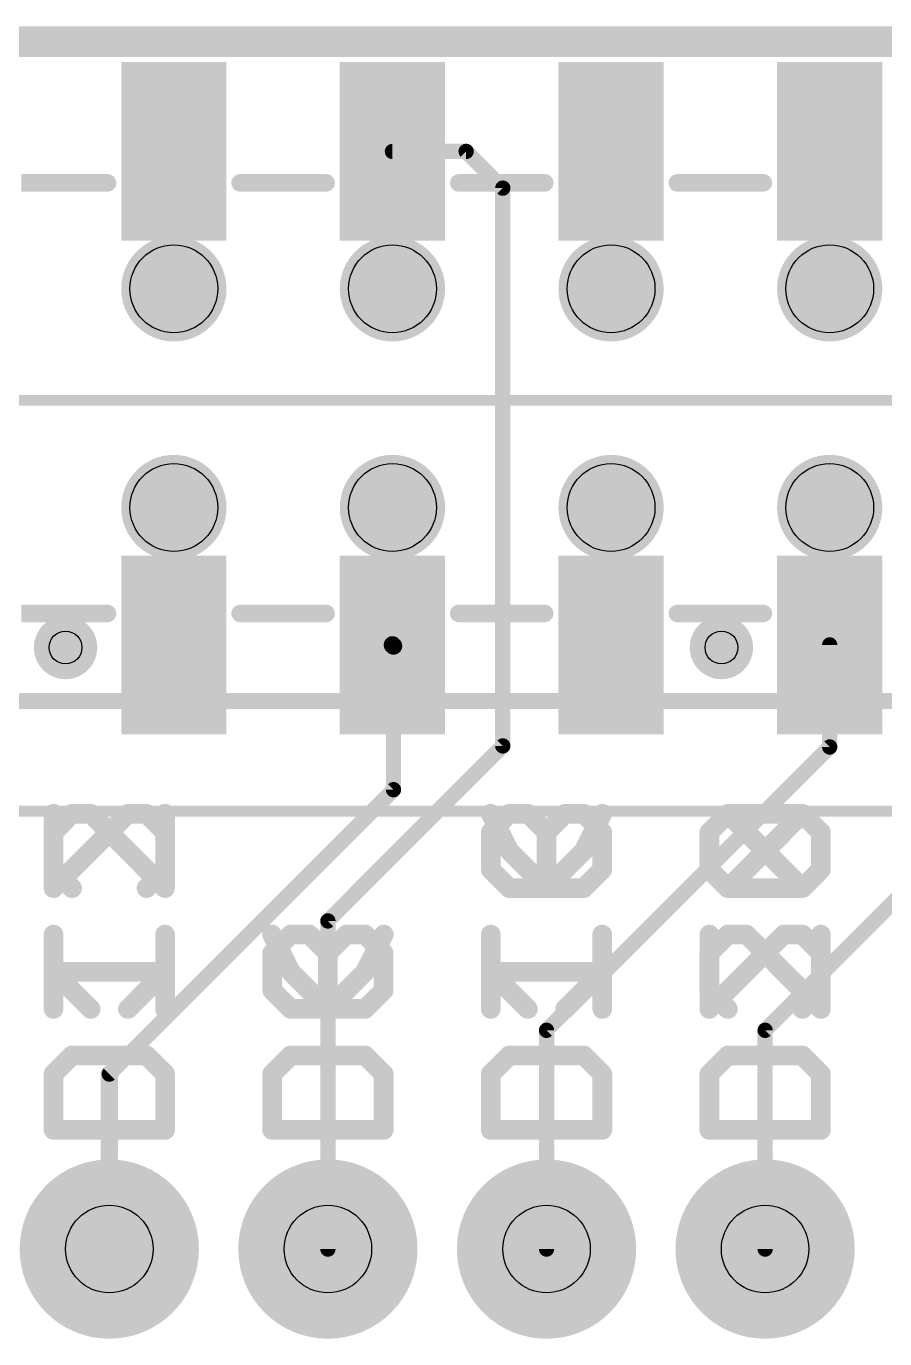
# Model space of a CAD drawing. Extents: x -29 to 79, y -27 to 74.
# Drawn here: x 35.87 to 45.84, y 7.85 to 23.09 of the extents above; entities that cross this region are included whole.
import ezdxf

# ---------------------------------------------------------------- set-up
doc = ezdxf.new("R2010")
doc.units = 0
for name, color, linetype in [('1', 12, 'CONTINUOUS'), ('16', 132, 'CONTINUOUS'), ('17', 110, 'CONTINUOUS'), ('18', 110, 'CONTINUOUS'), ('20', 53, 'CONTINUOUS'), ('21', 41, 'CONTINUOUS'), ('22', 40, 'CONTINUOUS'), ('29', 253, 'CONTINUOUS'), ('30', 253, 'CONTINUOUS'), ('31', 253, 'CONTINUOUS'), ('44', 253, 'CONTINUOUS'), ('49', 183, 'CONTINUOUS'), ('51', 53, 'CONTINUOUS')]:
    doc.layers.add(name, color=color, linetype=linetype)

# ---------------------------------------------------------------- blocks, each defined once
blk = doc.blocks.new('RECT')
blk.add_solid([(-0.5, -0.5), (0.5, -0.5), (-0.5, 0.5), (0.5, 0.5)])
blk = doc.blocks.new('ROUNDP')
at = {"const_width": 0.5}
blk.add_lwpolyline([(0, -0.25, 1), (0, 0.25, 1), (0, -0.25)], format="xyb", dxfattribs=at)
blk = doc.blocks.new('ROUNDV')
at = {"const_width": 0.5}
blk.add_lwpolyline([(0, -0.25, 1), (0, 0.25, 1), (0, -0.25)], format="xyb", dxfattribs=at)

msp = doc.modelspace()

# ---------------------------------------------------------------- linework, layer by layer
at = {"layer": '1'}
for points, const_width in [([(0, 22.86), (52.07, 22.86)], 0.254), ([(40.12, 21.635), (40.976, 21.635)], 0.1778), ([(41.402, 21.209), (40.976, 21.635)], 0.1778), ([(41.402, 14.732), (41.402, 21.209)], 0.1778), ([(40.132, 15.893), (40.12, 15.905)], 0.2032), ([(40.132, 14.224), (40.132, 15.893)], 0.1778), ([(45.2, 15.905), (45.2, 14.72)], 0.1778), ([(39.37, 12.7), (41.402, 14.732)], 0.1778), ([(41.91, 11.43), (45.2, 14.72)], 0.1778), ([(44.45, 11.43), (47.74, 14.72)], 0.1778), ([(36.83, 10.922), (40.132, 14.224)], 0.1778), ([(39.37, 8.89), (39.37, 12.7)], 0.1778), ([(41.91, 8.89), (41.91, 11.43)], 0.1778), ([(44.45, 8.89), (44.45, 11.43)], 0.1778), ([(36.83, 8.89), (36.83, 10.922)], 0.2032)]:
    msp.add_lwpolyline(points, dxfattribs=dict(at, const_width=const_width))
for points, const_width in [([(40.12, 21.6795, 1), (40.12, 21.5906)], 0.0889), ([(41.0074, 21.6664, 1), (40.9446, 21.6036)], 0.0889), ([(40.976, 21.5906, 1), (40.976, 21.6795)], 0.0889), ([(41.4464, 21.209, 1), (41.3576, 21.209)], 0.0889), ([(41.3706, 21.1776, 1), (41.4334, 21.2404)], 0.0889), ([(40.1559, 15.9409, 1), (40.0841, 15.8691)], 0.1016), ([(40.1765, 15.893, 1), (40.0876, 15.893)], 0.0889), ([(40.0961, 15.8571, 1), (40.1679, 15.9289)], 0.1016), ([(45.2445, 15.905, 1), (45.1556, 15.905)], 0.0889), ([(41.4334, 14.7006, 1), (41.3706, 14.7634)], 0.0889), ([(45.2314, 14.6886, 1), (45.1686, 14.7514)], 0.0889), ([(41.3576, 14.732, 1), (41.4464, 14.732)], 0.0889), ([(45.1556, 14.72, 1), (45.2445, 14.72)], 0.0889), ([(40.0876, 14.224, 1), (40.1765, 14.224)], 0.0889), ([(40.1634, 14.1926, 1), (40.1006, 14.2554)], 0.0889), ([(39.3386, 12.7314, 1), (39.4014, 12.6686)], 0.0889), ([(39.4145, 12.7, 1), (39.3256, 12.7)], 0.0889), ([(41.8786, 11.4614, 1), (41.9414, 11.3986)], 0.0889), ([(41.9545, 11.43, 1), (41.8656, 11.43)], 0.0889), ([(44.4186, 11.4614, 1), (44.4814, 11.3986)], 0.0889), ([(44.4945, 11.43, 1), (44.4056, 11.43)], 0.0889), ([(36.8808, 10.922, 1), (36.7792, 10.922)], 0.1016), ([(36.7986, 10.9534, 1), (36.8614, 10.8906)], 0.0889), ([(36.7792, 8.89, 1), (36.8808, 8.89)], 0.1016), ([(39.3256, 8.89, 1), (39.4145, 8.89)], 0.0889), ([(41.8656, 8.89, 1), (41.9545, 8.89)], 0.0889), ([(44.4056, 8.89, 1), (44.4945, 8.89)], 0.0889)]:
    msp.add_lwpolyline(points, format="xyb", dxfattribs=dict(at, const_width=const_width))
at = {"layer": '16', "const_width": 0.254}
msp.add_lwpolyline([(0, 22.86), (52.07, 22.86)], dxfattribs=at)
at = {"layer": '20', "const_width": 0.2032}
msp.add_lwpolyline([(49.784, 22.987), (2.54, 22.987)], dxfattribs=at)
at = {"layer": '20'}
for centre in [(37.58, 20.04), (40.12, 20.04), (42.66, 20.04), (45.2, 20.04), (37.58, 17.5), (40.12, 17.5), (42.66, 17.5), (45.2, 17.5)]:
    msp.add_circle(centre, 0.51, dxfattribs=at)
at = {"layer": '21'}
for points, const_width in [([(36.81, 21.27), (35.81, 21.27)], 0.2032), ([(39.35, 21.27), (38.35, 21.27)], 0.2032), ([(41.89, 21.27), (40.89, 21.27)], 0.2032), ([(44.43, 21.27), (43.43, 21.27)], 0.2032), ([(36.81, 16.27), (35.81, 16.27)], 0.2032), ([(39.35, 16.27), (38.35, 16.27)], 0.2032), ([(41.89, 16.27), (40.89, 16.27)], 0.2032), ([(44.43, 16.27), (43.43, 16.27)], 0.2032), ([(36.3973, 13.9452), (36.1812, 13.7291)], 0.2286), ([(36.6134, 13.9452), (36.3973, 13.9452)], 0.2286), ([(37.4777, 13.0809), (36.6134, 13.9452)], 0.2286), ([(37.4777, 13.9452), (37.4777, 13.0809)], 0.2286), ([(41.2612, 13.9452), (41.4773, 13.513)], 0.2286), ([(42.1255, 13.9452), (41.9094, 13.7291)], 0.2286), ([(42.3416, 13.9452), (42.1255, 13.9452)], 0.2286), ([(42.5577, 13.7291), (42.3416, 13.9452)], 0.2286), ([(43.8012, 13.7291), (44.0173, 13.9452)], 0.2286), ([(44.0173, 13.9452), (44.8816, 13.9452)], 0.2286), ([(44.8816, 13.0809), (44.0173, 13.9452)], 0.2286), ([(44.8816, 13.9452), (45.0977, 13.7291)], 0.2286), ([(36.1812, 13.7291), (36.1812, 13.2969)], 0.2286), ([(41.9094, 13.7291), (41.9094, 13.0809)], 0.2286), ([(42.5577, 13.2969), (42.5577, 13.7291)], 0.2286), ([(43.8012, 13.2969), (43.8012, 13.7291)], 0.2286), ([(45.0977, 13.7291), (45.0977, 13.2969)], 0.2286), ([(41.4773, 13.513), (41.9094, 13.0809)], 0.2286), ([(36.1812, 13.2969), (36.3973, 13.0809)], 0.2286), ([(42.3416, 13.0809), (42.5577, 13.2969)], 0.2286), ([(44.0173, 13.0809), (43.8012, 13.2969)], 0.2286), ([(45.0977, 13.2969), (44.8816, 13.0809)], 0.2286), ([(41.9094, 13.0809), (42.3416, 13.0809)], 0.2286), ([(44.8816, 13.0809), (44.0173, 13.0809)], 0.2286), ([(37.4777, 11.6776), (37.4777, 12.5419)], 0.2286), ([(38.7212, 12.5419), (38.9373, 12.1097)], 0.2286), ([(39.5855, 12.5419), (39.3694, 12.3258)], 0.2286), ([(39.8016, 12.5419), (39.5855, 12.5419)], 0.2286), ([(40.0177, 12.3258), (39.8016, 12.5419)], 0.2286), ([(42.5577, 11.6776), (42.5577, 12.5419)], 0.2286), ([(44.0173, 12.5419), (43.8012, 12.3258)], 0.2286), ([(44.2334, 12.5419), (44.0173, 12.5419)], 0.2286), ([(45.0977, 11.6776), (44.2334, 12.5419)], 0.2286), ([(45.0977, 12.5419), (45.0977, 11.6776)], 0.2286), ([(39.3694, 12.3258), (39.3694, 11.6776)], 0.2286), ([(40.0177, 11.8937), (40.0177, 12.3258)], 0.2286), ([(43.8012, 12.3258), (43.8012, 11.8937)], 0.2286), ([(36.6134, 11.6776), (36.1812, 12.1097)], 0.2286), ([(36.1812, 12.1097), (37.4777, 12.1097)], 0.2286), ([(38.9373, 12.1097), (39.3694, 11.6776)], 0.2286), ([(41.6934, 11.6776), (41.2612, 12.1097)], 0.2286), ([(41.2612, 12.1097), (42.5577, 12.1097)], 0.2286), ([(39.8016, 11.6776), (40.0177, 11.8937)], 0.2286), ([(43.8012, 11.8937), (44.0173, 11.6776)], 0.2286), ([(39.3694, 11.6776), (39.8016, 11.6776)], 0.2286), ([(36.3973, 11.1386), (36.1812, 10.9226)], 0.2286), ([(37.2616, 11.1386), (36.3973, 11.1386)], 0.2286), ([(37.4777, 10.9226), (37.2616, 11.1386)], 0.2286), ([(38.9373, 11.1386), (38.7212, 10.9226)], 0.2286), ([(39.8016, 11.1386), (38.9373, 11.1386)], 0.2286), ([(40.0177, 10.9226), (39.8016, 11.1386)], 0.2286), ([(41.4773, 11.1386), (41.2612, 10.9226)], 0.2286), ([(42.3416, 11.1386), (41.4773, 11.1386)], 0.2286), ([(42.5577, 10.9226), (42.3416, 11.1386)], 0.2286), ([(44.0173, 11.1386), (43.8012, 10.9226)], 0.2286), ([(44.8816, 11.1386), (44.0173, 11.1386)], 0.2286), ([(45.0977, 10.9226), (44.8816, 11.1386)], 0.2286), ([(36.1812, 10.9226), (36.1812, 10.2743)], 0.2286), ([(37.4777, 10.2743), (37.4777, 10.9226)], 0.2286), ([(38.7212, 10.9226), (38.7212, 10.2743)], 0.2286), ([(40.0177, 10.2743), (40.0177, 10.9226)], 0.2286), ([(41.2612, 10.9226), (41.2612, 10.2743)], 0.2286), ([(42.5577, 10.2743), (42.5577, 10.9226)], 0.2286), ([(43.8012, 10.9226), (43.8012, 10.2743)], 0.2286), ([(45.0977, 10.2743), (45.0977, 10.9226)], 0.2286), ([(36.1812, 10.2743), (37.4777, 10.2743)], 0.2286), ([(38.7212, 10.2743), (40.0177, 10.2743)], 0.2286), ([(41.2612, 10.2743), (42.5577, 10.2743)], 0.2286), ([(43.8012, 10.2743), (45.0977, 10.2743)], 0.2286)]:
    msp.add_lwpolyline(points, dxfattribs=dict(at, const_width=const_width))
for points, const_width in [([(36.81, 21.2192, 1), (36.81, 21.3208)], 0.1016), ([(38.35, 21.3208, 1), (38.35, 21.2192)], 0.1016), ([(39.35, 21.2192, 1), (39.35, 21.3208)], 0.1016), ([(40.89, 21.3208, 1), (40.89, 21.2192)], 0.1016), ([(41.89, 21.2192, 1), (41.89, 21.3208)], 0.1016), ([(43.43, 21.3208, 1), (43.43, 21.2192)], 0.1016), ([(44.43, 21.2192, 1), (44.43, 21.3208)], 0.1016), ([(36.81, 16.2192, 1), (36.81, 16.3208)], 0.1016), ([(38.35, 16.3208, 1), (38.35, 16.2192)], 0.1016), ([(39.35, 16.2192, 1), (39.35, 16.3208)], 0.1016), ([(40.89, 16.3208, 1), (40.89, 16.2192)], 0.1016), ([(41.89, 16.2192, 1), (41.89, 16.3208)], 0.1016), ([(43.43, 16.3208, 1), (43.43, 16.2192)], 0.1016), ([(44.43, 16.2192, 1), (44.43, 16.3208)], 0.1016), ([(36.3973, 14.0023, 1), (36.3973, 13.888)], 0.1143), ([(36.4377, 13.9048, 1), (36.3569, 13.9856)], 0.1143), ([(36.6538, 13.9856, 1), (36.573, 13.9048)], 0.1143), ([(36.6134, 13.888, 1), (36.6134, 14.0023)], 0.1143), ([(37.5348, 13.9452, 1), (37.4205, 13.9452)], 0.1143), ([(41.3123, 13.9708, 1), (41.2101, 13.9196)], 0.1143), ([(42.1255, 14.0023, 1), (42.1255, 13.888)], 0.1143), ([(42.1659, 13.9048, 1), (42.0851, 13.9856)], 0.1143), ([(42.382, 13.9856, 1), (42.3012, 13.9048)], 0.1143), ([(42.3416, 13.888, 1), (42.3416, 14.0023)], 0.1143), ([(44.0173, 14.0023, 1), (44.0173, 13.888)], 0.1143), ([(44.0577, 13.9856, 1), (43.9769, 13.9048)], 0.1143), ([(44.0577, 13.9048, 1), (43.9769, 13.9856)], 0.1143), ([(44.922, 13.9856, 1), (44.8412, 13.9048)], 0.1143), ([(44.8816, 13.888, 1), (44.8816, 14.0023)], 0.1143), ([(36.2383, 13.7291, 1), (36.124, 13.7291)], 0.1143), ([(36.1408, 13.7695, 1), (36.2216, 13.6887)], 0.1143), ([(41.9666, 13.7291, 1), (41.8523, 13.7291)], 0.1143), ([(41.869, 13.7695, 1), (41.9499, 13.6887)], 0.1143), ([(42.6149, 13.7291, 1), (42.5006, 13.7291)], 0.1143), ([(42.5173, 13.6887, 1), (42.5981, 13.7695)], 0.1143), ([(43.8583, 13.7291, 1), (43.744, 13.7291)], 0.1143), ([(43.7608, 13.7695, 1), (43.8416, 13.6887)], 0.1143), ([(45.1549, 13.7291, 1), (45.0406, 13.7291)], 0.1143), ([(45.0573, 13.6887, 1), (45.1381, 13.7695)], 0.1143), ([(41.5177, 13.5534, 1), (41.4369, 13.4726)], 0.1143), ([(41.4262, 13.4875, 1), (41.5284, 13.5386)], 0.1143), ([(36.2216, 13.3374, 1), (36.1408, 13.2565)], 0.1143), ([(42.5981, 13.2565, 1), (42.5173, 13.3374)], 0.1143), ([(43.8416, 13.3374, 1), (43.7608, 13.2565)], 0.1143), ([(45.1381, 13.2565, 1), (45.0573, 13.3374)], 0.1143), ([(36.124, 13.2969, 1), (36.2383, 13.2969)], 0.1143), ([(42.5006, 13.2969, 1), (42.6149, 13.2969)], 0.1143), ([(43.744, 13.2969, 1), (43.8583, 13.2969)], 0.1143), ([(45.0406, 13.2969, 1), (45.1549, 13.2969)], 0.1143), ([(36.3569, 13.0404, 1), (36.4377, 13.1213)], 0.1143), ([(37.4205, 13.0809, 1), (37.5348, 13.0809)], 0.1143), ([(37.4373, 13.0404, 1), (37.5181, 13.1213)], 0.1143), ([(41.9094, 13.138, 1), (41.9094, 13.0237)], 0.1143), ([(41.8523, 13.0809, 1), (41.9666, 13.0809)], 0.1143), ([(41.869, 13.0404, 1), (41.9499, 13.1213)], 0.1143), ([(42.3012, 13.1213, 1), (42.382, 13.0404)], 0.1143), ([(42.3416, 13.0237, 1), (42.3416, 13.138)], 0.1143), ([(44.0173, 13.138, 1), (44.0173, 13.0237)], 0.1143), ([(43.9769, 13.0404, 1), (44.0577, 13.1213)], 0.1143), ([(44.8412, 13.1213, 1), (44.922, 13.0404)], 0.1143), ([(44.8412, 13.0404, 1), (44.922, 13.1213)], 0.1143), ([(44.8816, 13.0237, 1), (44.8816, 13.138)], 0.1143), ([(37.5348, 12.5419, 1), (37.4205, 12.5419)], 0.1143), ([(38.7723, 12.5675, 1), (38.6701, 12.5164)], 0.1143), ([(39.5855, 12.5991, 1), (39.5855, 12.4848)], 0.1143), ([(39.6259, 12.5015, 1), (39.5451, 12.5823)], 0.1143), ([(39.842, 12.5823, 1), (39.7612, 12.5015)], 0.1143), ([(39.8016, 12.4848, 1), (39.8016, 12.5991)], 0.1143), ([(42.6149, 12.5419, 1), (42.5006, 12.5419)], 0.1143), ([(44.0173, 12.5991, 1), (44.0173, 12.4848)], 0.1143), ([(44.0577, 12.5015, 1), (43.9769, 12.5823)], 0.1143), ([(44.2738, 12.5823, 1), (44.193, 12.5015)], 0.1143), ([(44.2334, 12.4848, 1), (44.2334, 12.5991)], 0.1143), ([(45.1549, 12.5419, 1), (45.0406, 12.5419)], 0.1143), ([(39.329, 12.3662, 1), (39.4099, 12.2854)], 0.1143), ([(39.4266, 12.3258, 1), (39.3123, 12.3258)], 0.1143), ([(40.0749, 12.3258, 1), (39.9606, 12.3258)], 0.1143), ([(39.9773, 12.2854, 1), (40.0581, 12.3662)], 0.1143), ([(43.8583, 12.3258, 1), (43.744, 12.3258)], 0.1143), ([(43.7608, 12.3662, 1), (43.8416, 12.2854)], 0.1143), ([(36.2216, 12.1502, 1), (36.1408, 12.0693)], 0.1143), ([(36.1812, 12.1669, 1), (36.1812, 12.0526)], 0.1143), ([(37.4777, 12.0526, 1), (37.4777, 12.1669)], 0.1143), ([(38.9777, 12.1502, 1), (38.8969, 12.0693)], 0.1143), ([(38.8862, 12.0842, 1), (38.9884, 12.1353)], 0.1143), ([(41.3016, 12.1502, 1), (41.2208, 12.0693)], 0.1143), ([(41.2612, 12.1669, 1), (41.2612, 12.0526)], 0.1143), ([(42.5577, 12.0526, 1), (42.5577, 12.1669)], 0.1143), ([(39.9606, 11.8937, 1), (40.0749, 11.8937)], 0.1143), ([(40.0581, 11.8533, 1), (39.9773, 11.9341)], 0.1143), ([(43.744, 11.8937, 1), (43.8583, 11.8937)], 0.1143), ([(43.8416, 11.9341, 1), (43.7608, 11.8533)], 0.1143), ([(36.573, 11.6372, 1), (36.6538, 11.718)], 0.1143), ([(39.3694, 11.7347, 1), (39.3694, 11.6204)], 0.1143), ([(39.329, 11.6372, 1), (39.4099, 11.718)], 0.1143), ([(39.7612, 11.718, 1), (39.842, 11.6372)], 0.1143), ([(39.8016, 11.6204, 1), (39.8016, 11.7347)], 0.1143), ([(41.653, 11.6372, 1), (41.7338, 11.718)], 0.1143), ([(43.9769, 11.6372, 1), (44.0577, 11.718)], 0.1143), ([(45.0573, 11.6372, 1), (45.1381, 11.718)], 0.1143), ([(37.4205, 11.6776, 1), (37.5348, 11.6776)], 0.1143), ([(39.3123, 11.6776, 1), (39.4266, 11.6776)], 0.1143), ([(42.5006, 11.6776, 1), (42.6149, 11.6776)], 0.1143), ([(45.0406, 11.6776, 1), (45.1549, 11.6776)], 0.1143), ([(36.3973, 11.1958, 1), (36.3973, 11.0815)], 0.1143), ([(36.4377, 11.0982, 1), (36.3569, 11.179)], 0.1143), ([(37.302, 11.179, 1), (37.2212, 11.0982)], 0.1143), ([(37.2616, 11.0815, 1), (37.2616, 11.1958)], 0.1143), ([(38.9373, 11.1958, 1), (38.9373, 11.0815)], 0.1143), ([(38.9777, 11.0982, 1), (38.8969, 11.179)], 0.1143), ([(39.842, 11.179, 1), (39.7612, 11.0982)], 0.1143), ([(39.8016, 11.0815, 1), (39.8016, 11.1958)], 0.1143), ([(41.4773, 11.1958, 1), (41.4773, 11.0815)], 0.1143), ([(41.5177, 11.0982, 1), (41.4369, 11.179)], 0.1143), ([(42.382, 11.179, 1), (42.3012, 11.0982)], 0.1143), ([(42.3416, 11.0815, 1), (42.3416, 11.1958)], 0.1143), ([(44.0173, 11.1958, 1), (44.0173, 11.0815)], 0.1143), ([(44.0577, 11.0982, 1), (43.9769, 11.179)], 0.1143), ([(44.922, 11.179, 1), (44.8412, 11.0982)], 0.1143), ([(44.8816, 11.0815, 1), (44.8816, 11.1958)], 0.1143), ([(36.2383, 10.9226, 1), (36.124, 10.9226)], 0.1143), ([(36.1408, 10.963, 1), (36.2216, 10.8821)], 0.1143), ([(37.5348, 10.9226, 1), (37.4205, 10.9226)], 0.1143), ([(37.4373, 10.8821, 1), (37.5181, 10.963)], 0.1143), ([(38.7783, 10.9226, 1), (38.664, 10.9226)], 0.1143), ([(38.6808, 10.963, 1), (38.7616, 10.8821)], 0.1143), ([(40.0749, 10.9226, 1), (39.9606, 10.9226)], 0.1143), ([(39.9773, 10.8821, 1), (40.0581, 10.963)], 0.1143), ([(41.3183, 10.9226, 1), (41.204, 10.9226)], 0.1143), ([(41.2208, 10.963, 1), (41.3016, 10.8821)], 0.1143), ([(42.6149, 10.9226, 1), (42.5006, 10.9226)], 0.1143), ([(42.5173, 10.8821, 1), (42.5981, 10.963)], 0.1143), ([(43.8583, 10.9226, 1), (43.744, 10.9226)], 0.1143), ([(43.7608, 10.963, 1), (43.8416, 10.8821)], 0.1143), ([(45.1549, 10.9226, 1), (45.0406, 10.9226)], 0.1143), ([(45.0573, 10.8821, 1), (45.1381, 10.963)], 0.1143), ([(36.1812, 10.3315, 1), (36.1812, 10.2172)], 0.1143), ([(37.4777, 10.2172, 1), (37.4777, 10.3315)], 0.1143), ([(38.7212, 10.3315, 1), (38.7212, 10.2172)], 0.1143), ([(40.0177, 10.2172, 1), (40.0177, 10.3315)], 0.1143), ([(41.2612, 10.3315, 1), (41.2612, 10.2172)], 0.1143), ([(42.5577, 10.2172, 1), (42.5577, 10.3315)], 0.1143), ([(43.8012, 10.3315, 1), (43.8012, 10.2172)], 0.1143), ([(45.0977, 10.2172, 1), (45.0977, 10.3315)], 0.1143), ([(36.124, 10.2743, 1), (36.2383, 10.2743)], 0.1143), ([(37.4205, 10.2743, 1), (37.5348, 10.2743)], 0.1143), ([(38.664, 10.2743, 1), (38.7783, 10.2743)], 0.1143), ([(39.9606, 10.2743, 1), (40.0749, 10.2743)], 0.1143), ([(41.204, 10.2743, 1), (41.3183, 10.2743)], 0.1143), ([(42.5006, 10.2743, 1), (42.6149, 10.2743)], 0.1143), ([(43.744, 10.2743, 1), (43.8583, 10.2743)], 0.1143), ([(45.0406, 10.2743, 1), (45.1549, 10.2743)], 0.1143)]:
    msp.add_lwpolyline(points, format="xyb", dxfattribs=dict(at, const_width=const_width))
at = {"layer": '22', "const_width": 0.2286}
for points in [[(36.1823, 13.9452), (36.1823, 13.0809)], [(36.1823, 13.0809), (37.0466, 13.9452)], [(37.0466, 13.9452), (37.2627, 13.9452)], [(37.2627, 13.9452), (37.4788, 13.7291)], [(41.2623, 13.7291), (41.4784, 13.9452)], [(41.4784, 13.9452), (41.6945, 13.9452)], [(41.6945, 13.9452), (41.9106, 13.7291)], [(42.5588, 13.9452), (42.3427, 13.513)], [(44.0184, 13.9452), (43.8023, 13.7291)], [(44.8827, 13.9452), (44.0184, 13.9452)], [(44.0184, 13.0809), (44.8827, 13.9452)], [(45.0988, 13.7291), (44.8827, 13.9452)], [(37.4788, 13.7291), (37.4788, 13.2969)], [(41.2623, 13.2969), (41.2623, 13.7291)], [(41.9106, 13.7291), (41.9106, 13.0809)], [(43.8023, 13.7291), (43.8023, 13.2969)], [(45.0988, 13.2969), (45.0988, 13.7291)], [(42.3427, 13.513), (41.9106, 13.0809)], [(37.4788, 13.2969), (37.2627, 13.0809)], [(41.4784, 13.0809), (41.2623, 13.2969)], [(43.8023, 13.2969), (44.0184, 13.0809)], [(44.8827, 13.0809), (45.0988, 13.2969)], [(41.9106, 13.0809), (41.4784, 13.0809)], [(44.0184, 13.0809), (44.8827, 13.0809)], [(36.1823, 11.6776), (36.1823, 12.5419)], [(38.7223, 12.3258), (38.9384, 12.5419)], [(38.9384, 12.5419), (39.1545, 12.5419)], [(39.1545, 12.5419), (39.3706, 12.3258)], [(40.0188, 12.5419), (39.8027, 12.1097)], [(41.2623, 11.6776), (41.2623, 12.5419)], [(43.8023, 12.5419), (43.8023, 11.6776)], [(43.8023, 11.6776), (44.6666, 12.5419)], [(44.6666, 12.5419), (44.8827, 12.5419)], [(44.8827, 12.5419), (45.0988, 12.3258)], [(38.7223, 11.8937), (38.7223, 12.3258)], [(39.3706, 12.3258), (39.3706, 11.6776)], [(45.0988, 12.3258), (45.0988, 11.8937)], [(37.4788, 12.1097), (36.1823, 12.1097)], [(37.0466, 11.6776), (37.4788, 12.1097)], [(39.8027, 12.1097), (39.3706, 11.6776)], [(42.5588, 12.1097), (41.2623, 12.1097)], [(42.1266, 11.6776), (42.5588, 12.1097)], [(38.9384, 11.6776), (38.7223, 11.8937)], [(45.0988, 11.8937), (44.8827, 11.6776)], [(39.3706, 11.6776), (38.9384, 11.6776)], [(36.1823, 10.9226), (36.3984, 11.1386)], [(36.3984, 11.1386), (37.2627, 11.1386)], [(37.2627, 11.1386), (37.4788, 10.9226)], [(38.7223, 10.9226), (38.9384, 11.1386)], [(38.9384, 11.1386), (39.8027, 11.1386)], [(39.8027, 11.1386), (40.0188, 10.9226)], [(41.2623, 10.9226), (41.4784, 11.1386)], [(41.4784, 11.1386), (42.3427, 11.1386)], [(42.3427, 11.1386), (42.5588, 10.9226)], [(43.8023, 10.9226), (44.0184, 11.1386)], [(44.0184, 11.1386), (44.8827, 11.1386)], [(44.8827, 11.1386), (45.0988, 10.9226)], [(36.1823, 10.2743), (36.1823, 10.9226)], [(37.4788, 10.9226), (37.4788, 10.2743)], [(38.7223, 10.2743), (38.7223, 10.9226)], [(40.0188, 10.9226), (40.0188, 10.2743)], [(41.2623, 10.2743), (41.2623, 10.9226)], [(42.5588, 10.9226), (42.5588, 10.2743)], [(43.8023, 10.2743), (43.8023, 10.9226)], [(45.0988, 10.9226), (45.0988, 10.2743)], [(37.4788, 10.2743), (36.1823, 10.2743)], [(40.0188, 10.2743), (38.7223, 10.2743)], [(42.5588, 10.2743), (41.2623, 10.2743)], [(45.0988, 10.2743), (43.8023, 10.2743)]]:
    msp.add_lwpolyline(points, dxfattribs=at)
at = {"layer": '22', "const_width": 0.1143}
for points in [[(36.2395, 13.9452, 1), (36.1252, 13.9452)], [(37.0466, 14.0023, 1), (37.0466, 13.888)], [(37.087, 13.9048, 1), (37.0062, 13.9856)], [(37.3031, 13.9856, 1), (37.2223, 13.9048)], [(37.2627, 13.888, 1), (37.2627, 14.0023)], [(41.4784, 14.0023, 1), (41.4784, 13.888)], [(41.5188, 13.9048, 1), (41.438, 13.9856)], [(41.7349, 13.9856, 1), (41.6541, 13.9048)], [(41.6945, 13.888, 1), (41.6945, 14.0023)], [(42.6099, 13.9196, 1), (42.5077, 13.9708)], [(44.0184, 14.0023, 1), (44.0184, 13.888)], [(44.0588, 13.9048, 1), (43.978, 13.9856)], [(44.9231, 13.9856, 1), (44.8423, 13.9048)], [(44.9231, 13.9048, 1), (44.8423, 13.9856)], [(44.8827, 13.888, 1), (44.8827, 14.0023)], [(37.536, 13.7291, 1), (37.4217, 13.7291)], [(37.4384, 13.6887, 1), (37.5192, 13.7695)], [(41.3195, 13.7291, 1), (41.2052, 13.7291)], [(41.2219, 13.7695, 1), (41.3027, 13.6887)], [(41.9677, 13.7291, 1), (41.8534, 13.7291)], [(41.8701, 13.6887, 1), (41.951, 13.7695)], [(43.8595, 13.7291, 1), (43.7452, 13.7291)], [(43.7619, 13.7695, 1), (43.8427, 13.6887)], [(45.156, 13.7291, 1), (45.0417, 13.7291)], [(45.0584, 13.6887, 1), (45.1392, 13.7695)], [(42.2916, 13.5386, 1), (42.3938, 13.4875)], [(42.3831, 13.4726, 1), (42.3023, 13.5534)], [(37.5192, 13.2565, 1), (37.4384, 13.3374)], [(41.3027, 13.3374, 1), (41.2219, 13.2565)], [(43.8427, 13.3374, 1), (43.7619, 13.2565)], [(45.1392, 13.2565, 1), (45.0584, 13.3374)], [(37.4217, 13.2969, 1), (37.536, 13.2969)], [(41.2052, 13.2969, 1), (41.3195, 13.2969)], [(43.7452, 13.2969, 1), (43.8595, 13.2969)], [(45.0417, 13.2969, 1), (45.156, 13.2969)], [(36.1419, 13.1213, 1), (36.2227, 13.0404)], [(36.1252, 13.0809, 1), (36.2395, 13.0809)], [(37.2223, 13.1213, 1), (37.3031, 13.0404)], [(41.4784, 13.138, 1), (41.4784, 13.0237)], [(41.438, 13.0404, 1), (41.5188, 13.1213)], [(41.8701, 13.1213, 1), (41.951, 13.0404)], [(41.8534, 13.0809, 1), (41.9677, 13.0809)], [(41.9106, 13.0237, 1), (41.9106, 13.138)], [(44.0184, 13.138, 1), (44.0184, 13.0237)], [(43.978, 13.1213, 1), (44.0588, 13.0404)], [(43.978, 13.0404, 1), (44.0588, 13.1213)], [(44.8423, 13.1213, 1), (44.9231, 13.0404)], [(44.8827, 13.0237, 1), (44.8827, 13.138)], [(36.2395, 12.5419, 1), (36.1252, 12.5419)], [(38.9384, 12.5991, 1), (38.9384, 12.4848)], [(38.9788, 12.5015, 1), (38.898, 12.5823)], [(39.1949, 12.5823, 1), (39.1141, 12.5015)], [(39.1545, 12.4848, 1), (39.1545, 12.5991)], [(40.0699, 12.5164, 1), (39.9677, 12.5675)], [(41.3195, 12.5419, 1), (41.2052, 12.5419)], [(43.8595, 12.5419, 1), (43.7452, 12.5419)], [(44.6666, 12.5991, 1), (44.6666, 12.4848)], [(44.707, 12.5015, 1), (44.6262, 12.5823)], [(44.9231, 12.5823, 1), (44.8423, 12.5015)], [(44.8827, 12.4848, 1), (44.8827, 12.5991)], [(38.7795, 12.3258, 1), (38.6652, 12.3258)], [(38.6819, 12.3662, 1), (38.7627, 12.2854)], [(39.4277, 12.3258, 1), (39.3134, 12.3258)], [(39.3301, 12.2854, 1), (39.411, 12.3662)], [(45.156, 12.3258, 1), (45.0417, 12.3258)], [(45.0584, 12.2854, 1), (45.1392, 12.3662)], [(36.1823, 12.1669, 1), (36.1823, 12.0526)], [(37.5192, 12.0693, 1), (37.4384, 12.1502)], [(37.4788, 12.0526, 1), (37.4788, 12.1669)], [(39.7516, 12.1353, 1), (39.8538, 12.0842)], [(39.8431, 12.0693, 1), (39.7623, 12.1502)], [(41.2623, 12.1669, 1), (41.2623, 12.0526)], [(42.5992, 12.0693, 1), (42.5184, 12.1502)], [(42.5588, 12.0526, 1), (42.5588, 12.1669)], [(38.7627, 11.9341, 1), (38.6819, 11.8533)], [(38.6652, 11.8937, 1), (38.7795, 11.8937)], [(45.0417, 11.8937, 1), (45.156, 11.8937)], [(45.1392, 11.8533, 1), (45.0584, 11.9341)], [(37.0062, 11.718, 1), (37.087, 11.6372)], [(38.9384, 11.7347, 1), (38.9384, 11.6204)], [(38.898, 11.6372, 1), (38.9788, 11.718)], [(39.3301, 11.718, 1), (39.411, 11.6372)], [(39.3706, 11.6204, 1), (39.3706, 11.7347)], [(42.0862, 11.718, 1), (42.167, 11.6372)], [(43.7619, 11.718, 1), (43.8427, 11.6372)], [(44.8423, 11.718, 1), (44.9231, 11.6372)], [(36.1252, 11.6776, 1), (36.2395, 11.6776)], [(39.3134, 11.6776, 1), (39.4277, 11.6776)], [(41.2052, 11.6776, 1), (41.3195, 11.6776)], [(43.7452, 11.6776, 1), (43.8595, 11.6776)], [(36.3984, 11.1958, 1), (36.3984, 11.0815)], [(36.4388, 11.0982, 1), (36.358, 11.179)], [(37.3031, 11.179, 1), (37.2223, 11.0982)], [(37.2627, 11.0815, 1), (37.2627, 11.1958)], [(38.9384, 11.1958, 1), (38.9384, 11.0815)], [(38.9788, 11.0982, 1), (38.898, 11.179)], [(39.8431, 11.179, 1), (39.7623, 11.0982)], [(39.8027, 11.0815, 1), (39.8027, 11.1958)], [(41.4784, 11.1958, 1), (41.4784, 11.0815)], [(41.5188, 11.0982, 1), (41.438, 11.179)], [(42.3831, 11.179, 1), (42.3023, 11.0982)], [(42.3427, 11.0815, 1), (42.3427, 11.1958)], [(44.0184, 11.1958, 1), (44.0184, 11.0815)], [(44.0588, 11.0982, 1), (43.978, 11.179)], [(44.9231, 11.179, 1), (44.8423, 11.0982)], [(44.8827, 11.0815, 1), (44.8827, 11.1958)], [(36.2395, 10.9226, 1), (36.1252, 10.9226)], [(36.1419, 10.963, 1), (36.2227, 10.8821)], [(37.536, 10.9226, 1), (37.4217, 10.9226)], [(37.4384, 10.8821, 1), (37.5192, 10.963)], [(38.7795, 10.9226, 1), (38.6652, 10.9226)], [(38.6819, 10.963, 1), (38.7627, 10.8821)], [(40.076, 10.9226, 1), (39.9617, 10.9226)], [(39.9784, 10.8821, 1), (40.0592, 10.963)], [(41.3195, 10.9226, 1), (41.2052, 10.9226)], [(41.2219, 10.963, 1), (41.3027, 10.8821)], [(42.616, 10.9226, 1), (42.5017, 10.9226)], [(42.5184, 10.8821, 1), (42.5992, 10.963)], [(43.8595, 10.9226, 1), (43.7452, 10.9226)], [(43.7619, 10.963, 1), (43.8427, 10.8821)], [(45.156, 10.9226, 1), (45.0417, 10.9226)], [(45.0584, 10.8821, 1), (45.1392, 10.963)], [(36.1823, 10.3315, 1), (36.1823, 10.2172)], [(37.4788, 10.2172, 1), (37.4788, 10.3315)], [(38.7223, 10.3315, 1), (38.7223, 10.2172)], [(40.0188, 10.2172, 1), (40.0188, 10.3315)], [(41.2623, 10.3315, 1), (41.2623, 10.2172)], [(42.5588, 10.2172, 1), (42.5588, 10.3315)], [(43.8023, 10.3315, 1), (43.8023, 10.2172)], [(45.0988, 10.2172, 1), (45.0988, 10.3315)], [(36.1252, 10.2743, 1), (36.2395, 10.2743)], [(37.4217, 10.2743, 1), (37.536, 10.2743)], [(38.6652, 10.2743, 1), (38.7795, 10.2743)], [(39.9617, 10.2743, 1), (40.076, 10.2743)], [(41.2052, 10.2743, 1), (41.3195, 10.2743)], [(42.5017, 10.2743, 1), (42.616, 10.2743)], [(43.7452, 10.2743, 1), (43.8595, 10.2743)], [(45.0417, 10.2743, 1), (45.156, 10.2743)]]:
    msp.add_lwpolyline(points, format="xyb", dxfattribs=at)
at = {"layer": '29', "const_width": 0.6116}
for points in [[(37.58, 19.7342, 1), (37.58, 20.3458, 1), (37.58, 19.7342)], [(40.12, 19.7342, 1), (40.12, 20.3458, 1), (40.12, 19.7342)], [(42.66, 19.7342, 1), (42.66, 20.3458, 1), (42.66, 19.7342)], [(45.2, 19.7342, 1), (45.2, 20.3458, 1), (45.2, 19.7342)], [(37.58, 17.1942, 1), (37.58, 17.8058, 1), (37.58, 17.1942)], [(40.12, 17.1942, 1), (40.12, 17.8058, 1), (40.12, 17.1942)], [(42.66, 17.1942, 1), (42.66, 17.8058, 1), (42.66, 17.1942)], [(45.2, 17.1942, 1), (45.2, 17.8058, 1), (45.2, 17.1942)]]:
    msp.add_lwpolyline(points, format="xyb", dxfattribs=at)
at = {"layer": '30', "const_width": 0.6116}
for points in [[(37.58, 19.7342, 1), (37.58, 20.3458, 1), (37.58, 19.7342)], [(40.12, 19.7342, 1), (40.12, 20.3458, 1), (40.12, 19.7342)], [(42.66, 19.7342, 1), (42.66, 20.3458, 1), (42.66, 19.7342)], [(45.2, 19.7342, 1), (45.2, 20.3458, 1), (45.2, 19.7342)], [(37.58, 17.1942, 1), (37.58, 17.8058, 1), (37.58, 17.1942)], [(40.12, 17.1942, 1), (40.12, 17.8058, 1), (40.12, 17.1942)], [(42.66, 17.1942, 1), (42.66, 17.8058, 1), (42.66, 17.1942)], [(45.2, 17.1942, 1), (45.2, 17.8058, 1), (45.2, 17.1942)]]:
    msp.add_lwpolyline(points, format="xyb", dxfattribs=at)
at = {"layer": '44'}
for centre, radius in [((36.322, 15.875), 0.1905), ((43.942, 15.875), 0.1905), ((36.83, 8.89), 0.508), ((39.37, 8.89), 0.508), ((41.91, 8.89), 0.508), ((44.45, 8.89), 0.508)]:
    msp.add_circle(centre, radius, dxfattribs=at)
at = {"layer": '49', "const_width": 0.127}
for points in [[(0.508, 18.7452), (51.816, 18.7452)], [(-3.238, 13.9752), (55.662, 13.9752)]]:
    msp.add_lwpolyline(points, dxfattribs=at)

# ---------------------------------------------------------------- block references
at = {"layer": '1', "xscale": 1.87, "yscale": 1.02, "rotation": 90}
for p in [(37.58, 21.635), (40.12, 21.635), (42.66, 21.635), (45.2, 21.635), (37.58, 15.905), (40.12, 15.905), (42.66, 15.905), (45.2, 15.905)]:
    msp.add_blockref('RECT', p, dxfattribs=at)
at = {"layer": '17', "xscale": 1.8796, "yscale": 1.8796, "rotation": 90}
for p in [(36.83, 8.89), (36.83, 8.89), (39.37, 8.89), (39.37, 8.89), (41.91, 8.89), (41.91, 8.89), (44.45, 8.89), (44.45, 8.89)]:
    msp.add_blockref('ROUNDP', p, dxfattribs=at)
at = {"layer": '18', "xscale": 0.7366, "yscale": 0.7366}
for p in [(36.322, 15.875), (36.322, 15.875), (43.942, 15.875), (43.942, 15.875)]:
    msp.add_blockref('ROUNDV', p, dxfattribs=at)
at = {"layer": '29', "rotation": 90}
for name, p, xscale, yscale in [('RECT', (37.58, 21.635), 2.0732, 1.2232), ('RECT', (40.12, 21.635), 2.0732, 1.2232), ('RECT', (42.66, 21.635), 2.0732, 1.2232), ('RECT', (45.2, 21.635), 2.0732, 1.2232), ('RECT', (37.58, 15.905), 2.0732, 1.2232), ('RECT', (40.12, 15.905), 2.0732, 1.2232), ('RECT', (42.66, 15.905), 2.0732, 1.2232), ('RECT', (45.2, 15.905), 2.0732, 1.2232), ('ROUNDP', (36.83, 8.89), 2.0828, 2.0828), ('ROUNDP', (39.37, 8.89), 2.0828, 2.0828), ('ROUNDP', (41.91, 8.89), 2.0828, 2.0828), ('ROUNDP', (44.45, 8.89), 2.0828, 2.0828)]:
    msp.add_blockref(name, p, dxfattribs=dict(at, xscale=xscale, yscale=yscale))
at = {"layer": '30', "xscale": 2.0828, "yscale": 2.0828, "rotation": 90}
for p in [(36.83, 8.89), (39.37, 8.89), (41.91, 8.89), (44.45, 8.89)]:
    msp.add_blockref('ROUNDP', p, dxfattribs=at)
at = {"layer": '31', "xscale": 1.87, "yscale": 1.02, "rotation": 90}
for p in [(37.58, 21.635), (40.12, 21.635), (42.66, 21.635), (45.2, 21.635), (37.58, 15.905), (40.12, 15.905), (42.66, 15.905), (45.2, 15.905)]:
    msp.add_blockref('RECT', p, dxfattribs=at)
at = {"layer": '49', "xscale": 80.7314, "yscale": 0.1854}
msp.add_blockref('RECT', (36.0058, 15.2537), dxfattribs=at)
at = {"layer": '51', "xscale": 0.508, "yscale": 0.508}
for p in [(36.83, 8.89), (39.37, 8.89), (41.91, 8.89), (44.45, 8.89)]:
    msp.add_blockref('RECT', p, dxfattribs=at)

doc.saveas('drawing.dxf')
